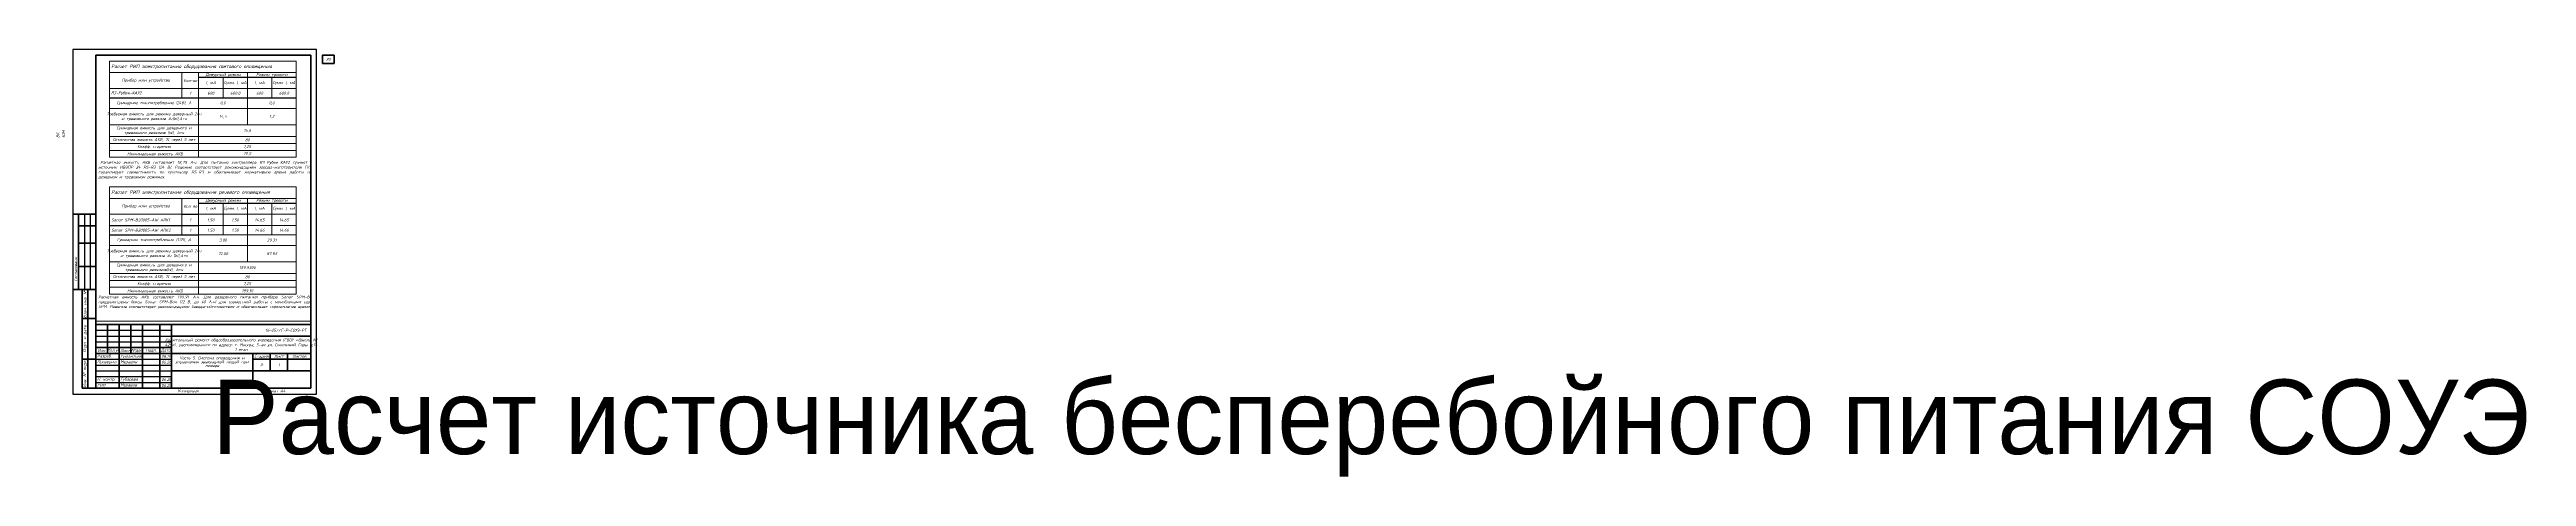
# Paper-space layout '5 РР 1 ИБП' of a CAD drawing. Extents: x -20 to 2113, y -71 to 297.
# The model-space entities are those that its viewports show. They can reach past a viewport. Long polylines and large blocks are cut down to what shows.
import ezdxf
from ezdxf.enums import TextEntityAlignment as Align

# ---------------------------------------------------------------- set-up
doc = ezdxf.new("R2018")
doc.units = 0
doc.header["$LTSCALE"] = 100
doc.layers.get('Defpoints').update_dxf_attribs({"color": 42})
doc.layers.add('gss_.общий', color=7, linetype='Continuous', lineweight=20)
doc.layers.add('Сети связи', color=7, linetype='Continuous')
doc.styles.add('ISOCPEUR', font='isocpeui.ttf', dxfattribs={"height": 250})
doc.styles.add('OlympDesign', font='isocpeui.ttf', dxfattribs={"height": 250})
doc.styles.get("Standard").update_dxf_attribs({"font": 'arial.ttf'})

# ---------------------------------------------------------------- blocks, each defined once
blk = doc.blocks.new('*U2283')
at = {"linetype": 'Continuous', "lineweight": 25}
for p, q in [((210, 297), (0, 297)), ((0, 297), (0, 0)), ((210, 0), (210, 297)), ((10, 155), (10, 90)), ((15, 155), (15, 90)), ((20, 55), (85, 55)), ((20, 50), (85, 50)), ((20, 45), (85, 45)), ((20, 30), (85, 30)), ((20, 25), (85, 25)), ((0, 0), (210, 0)), ((20, 20), (85, 20)), ((20, 15), (85, 15)), ((20, 10), (85, 10))]:
    blk.add_line(p, q, dxfattribs=at)
at = {"linetype": 'Continuous', "lineweight": 60}
for p, q in [((205, 292), (20, 292)), ((20, 292), (20, 5)), ((205, 5), (205, 292)), ((20, 155), (0, 155)), ((5, 155), (5, 90)), ((20, 145), (5, 145)), ((20, 130), (5, 130)), ((20, 110), (5, 110)), ((20, 90), (0, 90)), ((8, 90), (8, 5)), ((13, 90), (13, 5)), ((8, 65), (20, 65)), ((20, 60), (205, 60)), ((20, 5), (20, 60)), ((30, 60), (30, 35)), ((40, 60), (40, 5)), ((50, 60), (50, 35)), ((60, 60), (60, 5)), ((75, 60), (75, 5)), ((85, 5), (85, 60)), ((85, 50), (205, 50)), ((205, 5), (205, 60)), ((8, 30), (20, 30)), ((20, 40), (85, 40)), ((20, 35), (205, 35)), ((155, 35), (155, 5)), ((155, 30), (205, 30)), ((170, 35), (170, 20)), ((185, 35), (185, 20)), ((8, 5), (20, 5)), ((20, 5), (205, 5)), ((85, 20), (205, 20))]:
    blk.add_line(p, q, dxfattribs=at)
at = {"linetype": 'Continuous', "lineweight": 40}
blk.add_line((155, 5), (155, 35), dxfattribs=at)
at = {"lineweight": 60}
blk.add_lwpolyline([(215, 285), (225, 285), (225, 292), (215, 292)], close=True, dxfattribs=at)
at = {"linetype": 'Continuous', "rotation": 90, "style": 'ISOCPEUR'}
for s, insert, char_height, width, attachment_point in [('20_Главный_специалист_ВК', (-12.5, 176), 2.5, 19, 4), ('01.26', (-12.5, 215), 2.5, 10, 5), ('21_Главный_специалист_ЭОМ', (-7.5, 176), 2.5, 19, 4), ('01.26', (-7.5, 215), 2.5, 10, 5), ('01.26', (-2.5, 215), 2.5, 10, 5), ('Согласовано', (-17.5, 172.5), 3, 35, 5), ('Гл. спец ВК', (-12.5, 156), 2.5, 19, 4), ('01.26', (-12.5, 150), 2.5, 10, 5), ('Гл. спец ЭОМ', (-7.5, 156), 2.5, 19, 4), ('19_Главный_конструктор', (-7.5, 111), 2.5, 19, 4), ('01.26', (-7.5, 150), 2.5, 10, 5), ('18_Главный_специалист_ОВ', (-2.5, 111), 2.5, 19, 4), ('01.26', (-2.5, 150), 2.5, 10, 5), ('17_ГАП', (-12.5, 111), 2.5, 19, 4), ('Гл. констр. ', (-7.5, 91), 2.5, 19, 4), ('Гл. спец ОВ', (-2.5, 91), 2.5, 19, 4), ('Согласовано', (2.5, 107.5), 2.5, 35, 5), ('ГАП', (-12.5, 91), 2.5, 19, 4), ('Взам. инв. №', (10.5, 77.5), 2.5, 25, 5), ('Подп. и дата', (10.5, 47.5), 2.5, 35, 5), ('Инв. № подл.', (10.5, 17.5), 2.5, 25, 5)]:
    blk.add_mtext(s, dxfattribs=dict(at, insert=insert, char_height=char_height, width=width, attachment_point=attachment_point))
at = {"linetype": 'Continuous', "char_height": 2.5, "style": 'ISOCPEUR'}
for s, insert, width, attachment_point in [('Капитальный ремонт общеобразовательного учреждения (ГБОУ «Школа № 429»), расположенного по адресу: г. Москва, 5-ая ул. Соколиной Горы д.14 1 этап', (145, 42.5), 118.295, 5), ('16-25//Г-Р–СОУЭ', (195, 55), 110, 6), ('Разраб.', (21, 32.5), 19, 4), ('Проверил', (21, 27.5), 19, 4), ('Силантьев', (41, 32.5), 19, 4), ('Мурашов', (41, 27.5), 19, 4), ('06.26', (76.3, 32.5), 10, 4), ('06.26', (76.3, 27.5), 10, 4), ('Р', (162.5, 25), 15, 5), ('Н. контр.', (21, 12.5), 19, 4), ('ГИП', (21, 7.5), 19, 4), ('Губарева', (41, 12.5), 19, 4), ('Мурашов', (41, 7.5), 19, 4), ('06.26', (76.3, 12.5), 10, 4), ('06.26', (76.3, 7.4), 10, 4), ('Копировал', (99.5, 2.5), 25, 5), ('Формат', (170.5, 2.5), 16, 5)]:
    blk.add_mtext(s, dxfattribs=dict(at, insert=insert, width=width, attachment_point=attachment_point))
at = {"char_height": 2.5, "attachment_point": 5, "style": 'ISOCPEUR'}
for s, insert, width in [('Изм.', (25, 37.5), 10), ('Кол.уч', (35, 37.5), 10), ('Лист', (45, 37.5), 10), ('№док', (55, 37.5), 10), ('Подп.', (67.5, 37.5), 15), ('Дата', (80, 37.5), 10), ('Стадия', (162.5, 32.5), 15), ('Лист', (177.5, 32.5), 15), ('Листов', (195, 32.5), 20)]:
    blk.add_mtext(s, dxfattribs=dict(at, insert=insert, width=width))
at = {"linetype": 'Continuous', "insert": (120, 27.5), "char_height": 2.5, "width": 68.295, "attachment_point": 5, "line_spacing_factor": 0.8, "style": 'ISOCPEUR'}
blk.add_mtext('Часть 5. Система оповещения и управления эвакуацией людей при пожаре', dxfattribs=at)
at = {"style": 'ISOCPEUR'}
for tag, p in [('Сквозная_нумерация', (220, 288.5)), ('Форма3_номер_листа', (177.5, 25)), ('Форма3_количество_листов', (195, 25))]:
    blk.add_attdef(tag, text='', height=2.5, dxfattribs=at).set_placement(p, align=Align.MIDDLE_CENTER)
blk.add_attdef('Форма3_дополнительный_шифр', text='', height=2.5, dxfattribs=at).set_placement((195, 55), align=Align.MIDDLE_LEFT)
at = {"lineweight": 30, "flags": 104}
blk.add_attdef('Форма3_наименование_чертежа', text='', height=2.5, dxfattribs=at).set_placement((120, 12.5), align=Align.MIDDLE_CENTER)
at = {"style": 'ISOCPEUR', "flags": 8}
blk.add_attdef('Формат', (178.5, 1.5), '', height=2.5, dxfattribs=at)
blk.add_wipeout([(-20, 220), (-0.5, 220), (-0.5, 90), (-20, 90)])
blk = doc.blocks.new('*T307')
at = {"layer": 'Defpoints', "color": 8, "linetype": 'ByBlock', "lineweight": 0, "transparency": 16777216}
for p, q in [((0, 0), (16082, 0)), ((0, 0), (0, -1000)), ((16082, 0), (16082, -1000))]:
    blk.add_line(p, q, dxfattribs=at)
at = {"layer": 'gss_.общий', "color": 0, "linetype": 'ByBlock', "lineweight": 20, "transparency": 16777216}
for p, q in [((0, -1000), (16082, -1000)), ((0, -1000), (0, -9265)), ((6245, -1000), (6245, -4138)), ((7682, -1000), (7682, -2371)), ((9782, -1400), (9782, -2371)), ((11882, -1000), (11882, -2371)), ((13982, -1400), (13982, -2371)), ((16082, -1000), (16082, -2371)), ((0, -2371), (6245, -2371)), ((7682, -4138), (7682, -9265)), ((11882, -4138), (11882, -6466)), ((16082, -4138), (16082, -9265)), ((0, -5052), (16082, -5052)), ((0, -6466), (16082, -6466)), ((0, -7464), (16082, -7464)), ((0, -8064), (16082, -8064)), ((0, -8664), (16082, -8664)), ((0, -9265), (16082, -9265))]:
    blk.add_line(p, q, dxfattribs=at)
at = {"layer": 'gss_.общий', "color": 0, "linetype": 'ByBlock', "lineweight": -2, "transparency": 16777216}
for p, q in [((7682, -1400), (16082, -1400)), ((0, -3338), (7682, -3338)), ((0, -4138), (7682, -4138)), ((6245, -2371), (7682, -2371))]:
    blk.add_line(p, q, dxfattribs=at)
at = {"layer": 'gss_.общий', "color": 0, "linetype": 'ByBlock', "transparency": 16777216}
for p, q in [((7682, -2371), (16082, -2371)), ((7682, -2371), (7682, -4138)), ((7682, -3338), (16082, -3338)), ((7682, -4138), (16082, -4138)), ((9782, -2371), (9782, -4138)), ((11882, -2371), (11882, -4138)), ((13982, -2371), (13982, -4138)), ((16082, -2371), (16082, -4138))]:
    blk.add_line(p, q, dxfattribs=at)
at = {"layer": 'gss_.общий', "color": 0, "lineweight": 20, "transparency": 16777216, "style": 'OlympDesign'}
for s, insert, char_height, width, attachment_point in [('Расчет РИП электропитания оборудования речевого оповещения', (150, -500), 300, 15781.89, 4), ('Прибор или устройство', (3122, -1685), 250, 5944.67, 5), ('Кол-во', (6963, -1685), 250, 1137.22, 5), ('I, мА', (8732, -1885), 250, 1800, 5), ('Дежурный режим', (9782, -1200), 250, 4200, 5), ('Сумм. I, мА', (10832, -1885), 250, 1800, 5), ('I, мА', (12932, -1885), 250, 1800, 5), ('Режим тревоги', (13982, -1200), 250, 4200, 5), ('Сумм. I, мА', (15032, -1885), 250, 1800, 5), ('Sonar SPM-B20085-AW ARK1', (150, -2854), 250, 5944.67, 4), ('Sonar SPM-B20085-AW ARK2', (150, -3738), 250, 5944.67, 4), ('1', (6963, -2854), 250, 1137.22, 5), ('1', (6963, -3738), 250, 1137.22, 5), ('1.50', (8732, -2854), 250, 1800, 5), ('1.50', (8732, -3738), 250, 1800, 5), ('1.50', (10832, -2854), 250, 1800, 5), ('1.50', (10832, -3738), 250, 1800, 5), ('14.65', (12932, -2854), 250, 1800, 5), ('14.66', (12932, -3738), 250, 1800, 5), ('14.65', (15032, -2854), 250, 1800, 5), ('14.66', (15032, -3738), 250, 1800, 5), ('Требуемая емкость для режима дежурный 24ч и тревожного режима 3ч (W),А*ч', (3841, -5759), 250, 7381.89, 5), ('Суммарное токопотребление (12В), А', (3841, -4595), 250, 7381.89, 5), ('72.00', (9782, -5759), 250, 3900, 5), ('3.00', (9782, -4595), 250, 3900, 5), ('87.93', (13982, -5759), 250, 3900, 5), ('29.31', (13982, -4595), 250, 3900, 5), ('Остаточная емкость АКБ, % через 5 лет', (3841, -7764), 250, 7381.89, 5), ('Суммарная емкость для дежурного и тревожного режимов(W), А*ч', (3841, -6965), 250, 7381.89, 5), ('Коэфф. старения', (3841, -8364), 250, 7381.89, 5), ('159.9300', (11882, -6965), 250, 8100, 5), ('1,25', (11882, -8364), 250, 8100, 5), ('80', (11882, -7764), 250, 8100, 5), (' Минимальная емкость АКБ', (3841, -8965), 250, 7381.89, 5), ('199.91', (11882, -8965), 250, 8100, 5)]:
    blk.add_mtext(s, dxfattribs=dict(at, insert=insert, char_height=char_height, width=width, attachment_point=attachment_point))
blk = doc.blocks.new('*T308')
at = {"layer": 'Defpoints', "color": 8, "linetype": 'ByBlock', "lineweight": 0, "transparency": 16777216}
for p, q in [((0, 0), (16082, 0)), ((0, 0), (0, -1000)), ((16082, 0), (16082, -1000))]:
    blk.add_line(p, q, dxfattribs=at)
at = {"layer": 'gss_.общий', "color": 0, "linetype": 'ByBlock', "lineweight": 20, "transparency": 16777216}
for p, q in [((0, -1000), (16082, -1000)), ((0, -1000), (0, -8298)), ((6245, -1000), (6245, -3171)), ((7682, -1000), (7682, -8298)), ((9782, -1400), (9782, -3171)), ((11882, -1000), (11882, -5500)), ((13982, -1400), (13982, -3171)), ((16082, -1000), (16082, -8298)), ((0, -2371), (16082, -2371)), ((0, -4085), (16082, -4085)), ((0, -5500), (16082, -5500)), ((0, -6497), (16082, -6497)), ((0, -7097), (16082, -7097)), ((0, -7698), (16082, -7698)), ((0, -8298), (16082, -8298))]:
    blk.add_line(p, q, dxfattribs=at)
at = {"layer": 'gss_.общий', "color": 0, "linetype": 'ByBlock', "lineweight": -2, "transparency": 16777216}
for p, q in [((7682, -1400), (16082, -1400)), ((0, -3171), (16082, -3171))]:
    blk.add_line(p, q, dxfattribs=at)
at = {"layer": 'gss_.общий', "color": 0, "lineweight": 20, "transparency": 16777216, "style": 'OlympDesign'}
for s, insert, char_height, width, attachment_point in [('Расчет РИП электропитания оборудования светового оповещения', (150, -500), 300, 15781.89, 4), ('Прибор или устройство', (3122, -1685), 250, 5944.67, 5), ('Кол-во', (6963, -1685), 250, 1137.22, 5), ('I, мА', (8732, -1885), 250, 1800, 5), ('Дежурный режим', (9782, -1200), 250, 4200, 5), ('Сумм. I, мА', (10832, -1885), 250, 1800, 5), ('I, мА', (12932, -1885), 250, 1800, 5), ('Режим тревоги', (13982, -1200), 250, 4200, 5), ('Сумм. I, мА', (15032, -1885), 250, 1800, 5), ('R3-Рубеж-КАУ2', (150, -2771), 250, 5944.67, 4), ('Суммарное токопотребление (24В), А', (3841, -3628), 250, 7381.89, 5), ('1', (6963, -2771), 250, 1137.22, 5), ('600', (8732, -2771), 250, 1800, 5), ('0,6', (9782, -3628), 250, 3900, 5), ('600.0', (10832, -2771), 250, 1800, 5), ('600', (12932, -2771), 250, 1800, 5), ('0,6', (13982, -3628), 250, 3900, 5), ('600.0', (15032, -2771), 250, 1800, 5), ('Требуемая емкость для режима дежурный 24ч и тревожного режима 3ч(W),А*ч', (3841, -4792), 250, 7381.89, 5), ('Суммарная емкость для дежурного и тревожного режимов (W), А*ч', (3841, -5998), 250, 7381.89, 5), ('14,4', (9782, -4792), 250, 3900, 5), ('15,6', (11882, -5998), 250, 8100, 5), ('1,2', (13982, -4792), 250, 3900, 5), ('Остаточная емкость АКБ, % через 5 лет', (3841, -6797), 250, 7381.89, 5), (' Минимальная емкость АКБ', (3841, -7998), 250, 7381.89, 5), ('Коэфф. старения', (3841, -7397), 250, 7381.89, 5), ('19,5', (11882, -7998), 250, 8100, 5), ('1,25', (11882, -7397), 250, 8100, 5), ('80', (11882, -6797), 250, 8100, 5)]:
    blk.add_mtext(s, dxfattribs=dict(at, insert=insert, char_height=char_height, width=width, attachment_point=attachment_point))

msp = doc.modelspace()

# ---------------------------------------------------------------- block references
for name, p in [('*T308', (1214318.145992, -33770.992418)), ('*T307', (1214318.145992, -44610.769977))]:
    msp.add_blockref(name, p)

# ---------------------------------------------------------------- texts
at = {"layer": 'Сети связи', "color": 7, "char_height": 250, "attachment_point": 1, "style": 'OlympDesign'}
for s, insert in [('\\pxqj; Расчетная емкость АКБ составляет 18,75 А·ч. Для питания контроллера R3-Рубеж-КАУ2 принят адресный источник ИВЭПР 24 RS-R3 (24 В). Решение соответствует рекомендациям завода-изготовителя ГК «Рубеж», гарантирует совместимость по протоколу RS-R3 и обеспечивает нормативное время работы системы в дежурном и тревожном режимах.', (1213354.826816, -42381.442427)), ('\\pxqj;Расчетная емкость АКБ составляет 199,91 А·ч. Для резервного питания прибора Sonar SPM-B20085-AW предусмотрены боксы Sonar SPM-Box (12 В, до 40 А·ч) для совместной работы с моноблоками серии Sonar SPM. Решение соответствует рекомендациям завода-изготовителя и обеспечивает нормативное время работы.', (1213354.826816, -53979.825603))]:
    msp.add_mtext_dynamic_manual_height_columns(s, width=17892.0782718, gutter_width=0, heights=[8426.116053], dxfattribs=dict(at, insert=insert))

psp = doc.layouts.new('5 РР 1 ИБП')

# ---------------------------------------------------------------- viewports
at = {"layer": 'Defpoints', "color": 2}
psp.add_viewport(center=(112.5, 177.4), size=(185, 229.2), view_center_point=(1222411.784452, -44735.101416), view_height=22919.8187747, dxfattribs=at)

# ---------------------------------------------------------------- next in the draw order: block references
ref = psp.add_blockref('*U2283', (0, 0))
ref.add_attrib('Формат', 'А4', (178.5, 1.5), dxfattribs={"height": 2.5, "style": 'ISOCPEUR'})
ref.add_attrib('Форма3_номер_листа', '1', dxfattribs={"height": 2.5, "style": 'ISOCPEUR'}).set_placement((177.5, 25), align=Align.MIDDLE_CENTER)
lines = psp.add_mtext('Расчет источника бесперебойного питания СОУЭ', dxfattribs={"insert": (120, 12.5), "char_height": 64.208, "attachment_point": 1})
ref.add_attrib('Форма3_наименование_чертежа', '', (120, 12.5), dxfattribs={"flags": 104}).embed_mtext(lines)
ref.add_attrib('Форма3_дополнительный_шифр', '-РТ', dxfattribs={"height": 2.5, "style": 'ISOCPEUR'}).set_placement((195, 55), align=Align.MIDDLE_LEFT)
ref.add_attrib('Сквозная_нумерация', '20', dxfattribs={"height": 2.5, "style": 'ISOCPEUR'}).set_placement((220, 288.5), align=Align.MIDDLE_CENTER)

doc.saveas('drawing.dxf')
